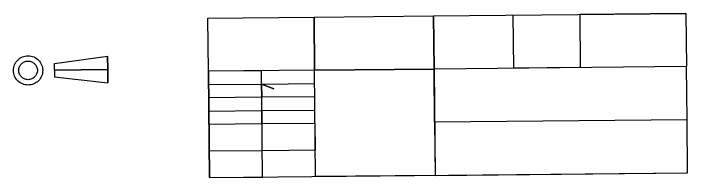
# Model space of a CAD drawing. Header units: centimetres. Extents: x 6.3 to 72, y 4.1 to 38.3.
# Drawn here: x 46.62 to 71.99, y 8.7 to 14.87 of the extents above; entities that cross this region are included whole.
import ezdxf

# ---------------------------------------------------------------- set-up
doc = ezdxf.new("R2010")
doc.units = ezdxf.units.CM
doc.header["$MEASUREMENT"] = 0
doc.linetypes.add('ACAD_ISO02W100', pattern=[15, 12, -3])

msp = doc.modelspace()

# ---------------------------------------------------------------- linework, layer by layer
at = {"lineweight": -3, "ltscale": 2}
for points in [[(53.9929, 8.69904), (71.99207, 8.87199), (71.97286, 10.87189), (62.4733, 10.78062), (62.49251, 8.78071), (71.99207, 8.87199), (71.97286, 10.87189), (71.95364, 12.8718), (62.45408, 12.78053), (62.4733, 10.78062), (62.45408, 12.78053), (62.49251, 8.78071), (57.99272, 8.73748), (57.95429, 12.73729), (62.45408, 12.78053), (57.95429, 12.73729), (53.95447, 12.69886), (53.9929, 8.69904), (53.95447, 12.69886), (53.93526, 14.69877), (57.93507, 14.7372), (57.95429, 12.73729), (57.93507, 14.7372), (62.43487, 14.78043), (62.45408, 12.78053), (62.43487, 14.78043), (71.93443, 14.87171), (71.95364, 12.8718)], [(71.93443, 14.87171), (67.93461, 14.83328), (67.95383, 12.83337), (65.45394, 12.80935), (65.43473, 14.80926)], [(53.9929, 8.69904), (55.99281, 8.71826), (55.95438, 12.71808), (53.95447, 12.69886), (53.95928, 12.19888), (55.95919, 12.2181), (56.42496, 12.03629), (55.95919, 12.2181), (55.96399, 11.71812), (53.96408, 11.69891), (53.96889, 11.19893), (55.96879, 11.21814), (55.9736, 10.71817), (53.97369, 10.69895), (53.9833, 9.699), (55.9832, 9.71821), (57.98311, 9.73743), (57.9735, 10.73738), (55.9736, 10.71817), (55.96879, 11.21814), (57.9687, 11.23736), (57.9639, 11.73734), (55.96399, 11.71812), (55.95919, 12.2181), (57.95909, 12.23731)]]:
    msp.add_lwpolyline(points, dxfattribs=at)
at = {"linetype": 'ACAD_ISO02W100', "lineweight": -3, "ltscale": 2}
msp.add_lwpolyline([(48.16525, 12.74226), (50.16516, 12.76147), (50.16036, 13.26145), (50.16516, 12.76147), (48.16525, 12.74226), (48.16285, 12.99224), (50.16036, 13.26145), (50.16516, 12.76147), (50.16997, 12.26149), (50.16516, 12.76147), (48.16525, 12.74226), (48.16766, 12.49227), (50.16997, 12.26149)], dxfattribs=at)
for radius in [0.55, 0.35]:
    msp.add_circle((47.1694, 12.73009), radius, dxfattribs=at)

doc.saveas('drawing.dxf')
